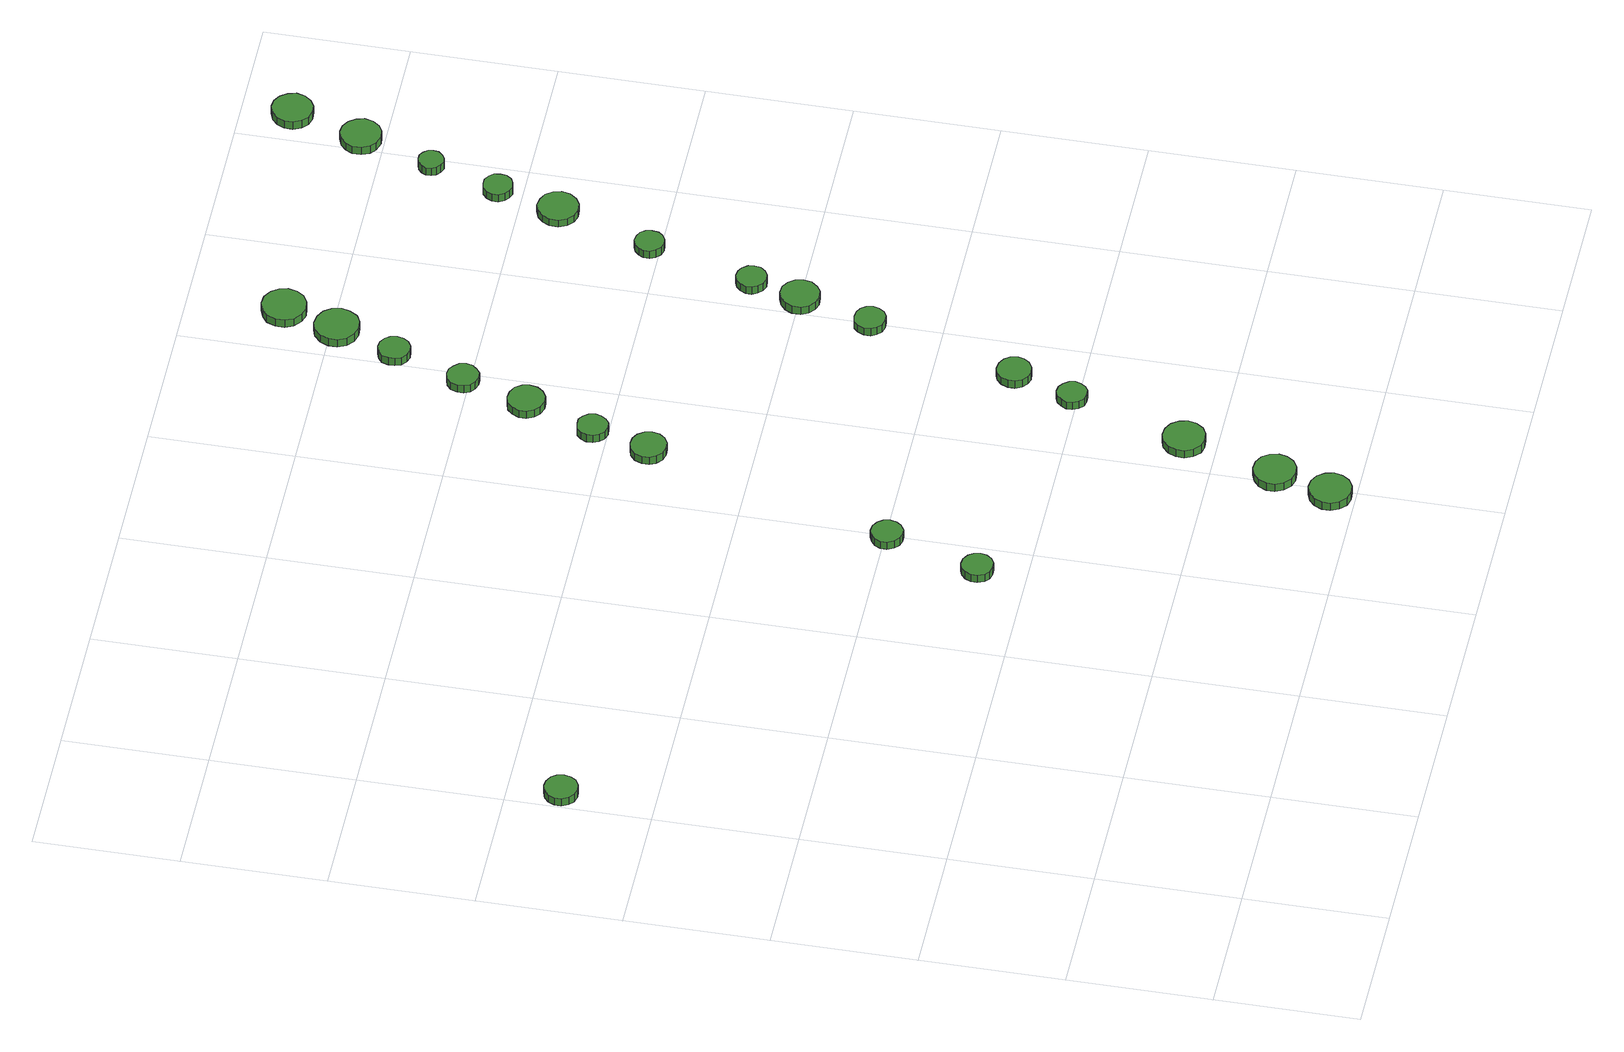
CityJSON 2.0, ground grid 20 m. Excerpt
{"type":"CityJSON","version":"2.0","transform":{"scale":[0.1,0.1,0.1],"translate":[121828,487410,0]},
"CityObjects":{
"tree1":{"type":"SolitaryVegetationObject","attributes":{"function":"something"},"geometry":[{"type":"MultiSurface","lod":"1","boundaries":[[[0,1,2,3,4,5,6,7,8,9,10,11,12,13,14]],[[15,16,17,18,19,20,21,22,23,24,25,26,27,28,29]],[[0,29,28,1]],[[1,28,27,2]],[[2,27,26,3]],[[3,26,25,4]],[[4,25,24,5]],[[5,24,23,6]],[[6,23,22,7]],[[7,22,21,8]],[[8,21,20,9]],[[9,20,19,10]],[[10,19,18,11]],[[11,18,17,12]],[[12,17,16,13]],[[13,16,15,14]],[[14,15,29,0]]]}]},
"tree2":{"type":"SolitaryVegetationObject","attributes":{"function":"something"},"geometry":[{"type":"MultiSurface","lod":"1","boundaries":[[[30,31,32,33,34,35,36,37,38,39,40,41,42,43,44]],[[45,46,47,48,49,50,51,52,53,54,55,56,57,58,59]],[[30,59,58,31]],[[31,58,57,32]],[[32,57,56,33]],[[33,56,55,34]],[[34,55,54,35]],[[35,54,53,36]],[[36,53,52,37]],[[37,52,51,38]],[[38,51,50,39]],[[39,50,49,40]],[[40,49,48,41]],[[41,48,47,42]],[[42,47,46,43]],[[43,46,45,44]],[[44,45,59,30]]]}]},
"tree3":{"type":"SolitaryVegetationObject","attributes":{"function":"something"},"geometry":[{"type":"MultiSurface","lod":"1","boundaries":[[[60,61,62,63,64,65,66,67,68,69,70,71,72,73,74]],[[75,76,77,78,79,80,81,82,83,84,85,86,87,88,89]],[[60,89,88,61]],[[61,88,87,62]],[[62,87,86,63]],[[63,86,85,64]],[[64,85,84,65]],[[65,84,83,66]],[[66,83,82,67]],[[67,82,81,68]],[[68,81,80,69]],[[69,80,79,70]],[[70,79,78,71]],[[71,78,77,72]],[[72,77,76,73]],[[73,76,75,74]],[[74,75,89,60]]]}]},
"tree4":{"type":"SolitaryVegetationObject","attributes":{"function":"something"},"geometry":[{"type":"MultiSurface","lod":"1","boundaries":[[[90,91,92,93,94,95,96,97,98,99,100,101,102,103,104]],[[105,106,107,108,109,110,111,112,113,114,115,116,117,118,119]],[[90,119,118,91]],[[91,118,117,92]],[[92,117,116,93]],[[93,116,115,94]],[[94,115,114,95]],[[95,114,113,96]],[[96,113,112,97]],[[97,112,111,98]],[[98,111,110,99]],[[99,110,109,100]],[[100,109,108,101]],[[101,108,107,102]],[[102,107,106,103]],[[103,106,105,104]],[[104,105,119,90]]]}]},
"tree5":{"type":"SolitaryVegetationObject","attributes":{"function":"something"},"geometry":[{"type":"MultiSurface","lod":"1","boundaries":[[[120,121,122,123,124,125,126,127,128,129,130,131,132,133,134]],[[135,136,137,138,139,140,141,142,143,144,145,146,147,148,149]],[[120,149,148,121]],[[121,148,147,122]],[[122,147,146,123]],[[123,146,145,124]],[[124,145,144,125]],[[125,144,143,126]],[[126,143,142,127]],[[127,142,141,128]],[[128,141,140,129]],[[129,140,139,130]],[[130,139,138,131]],[[131,138,137,132]],[[132,137,136,133]],[[133,136,135,134]],[[134,135,149,120]]]}]},
"tree6":{"type":"SolitaryVegetationObject","attributes":{"function":"something"},"geometry":[{"type":"MultiSurface","lod":"1","boundaries":[[[150,151,152,153,154,155,156,157,158,159,160,161,162,163,164]],[[165,166,167,168,169,170,171,172,173,174,175,176,177,178,179]],[[150,179,178,151]],[[151,178,177,152]],[[152,177,176,153]],[[153,176,175,154]],[[154,175,174,155]],[[155,174,173,156]],[[156,173,172,157]],[[157,172,171,158]],[[158,171,170,159]],[[159,170,169,160]],[[160,169,168,161]],[[161,168,167,162]],[[162,167,166,163]],[[163,166,165,164]],[[164,165,179,150]]]}]},
"tree7":{"type":"SolitaryVegetationObject","attributes":{"function":"something"},"geometry":[{"type":"MultiSurface","lod":"1","boundaries":[[[180,181,182,183,184,185,186,187,188,189,190,191,192,193,194]],[[195,196,197,198,199,200,201,202,203,204,205,206,207,208,209]],[[180,209,208,181]],[[181,208,207,182]],[[182,207,206,183]],[[183,206,205,184]],[[184,205,204,185]],[[185,204,203,186]],[[186,203,202,187]],[[187,202,201,188]],[[188,201,200,189]],[[189,200,199,190]],[[190,199,198,191]],[[191,198,197,192]],[[192,197,196,193]],[[193,196,195,194]],[[194,195,209,180]]]}]},
"tree8":{"type":"SolitaryVegetationObject","attributes":{"function":"something"},"geometry":[{"type":"MultiSurface","lod":"1","boundaries":[[[210,211,212,213,214,215,216,217,218,219,220,221,222,223,224]],[[225,226,227,228,229,230,231,232,233,234,235,236,237,238,239]],[[210,239,238,211]],[[211,238,237,212]],[[212,237,236,213]],[[213,236,235,214]],[[214,235,234,215]],[[215,234,233,216]],[[216,233,232,217]],[[217,232,231,218]],[[218,231,230,219]],[[219,230,229,220]],[[220,229,228,221]],[[221,228,227,222]],[[222,227,226,223]],[[223,226,225,224]],[[224,225,239,210]]]}]},
"tree9":{"type":"SolitaryVegetationObject","attributes":{"function":"something"},"geometry":[{"type":"MultiSurface","lod":"1","boundaries":[[[240,241,242,243,244,245,246,247,248,249,250,251,252,253,254]],[[255,256,257,258,259,260,261,262,263,264,265,266,267,268,269]],[[240,269,268,241]],[[241,268,267,242]],[[242,267,266,243]],[[243,266,265,244]],[[244,265,264,245]],[[245,264,263,246]],[[246,263,262,247]],[[247,262,261,248]],[[248,261,260,249]],[[249,260,259,250]],[[250,259,258,251]],[[251,258,257,252]],[[252,257,256,253]],[[253,256,255,254]],[[254,255,269,240]]]}]},
"tree10":{"type":"SolitaryVegetationObject","attributes":{"function":"something"},"geometry":[{"type":"MultiSurface","lod":"1","boundaries":[[[270,271,272,273,274,275,276,277,278,279,280,281,282,283,284]],[[285,286,287,288,289,290,291,292,293,294,295,296,297,298,299]],[[270,299,298,271]],[[271,298,297,272]],[[272,297,296,273]],[[273,296,295,274]],[[274,295,294,275]],[[275,294,293,276]],[[276,293,292,277]],[[277,292,291,278]],[[278,291,290,279]],[[279,290,289,280]],[[280,289,288,281]],[[281,288,287,282]],[[282,287,286,283]],[[283,286,285,284]],[[284,285,299,270]]]}]},
"tree11":{"type":"SolitaryVegetationObject","attributes":{"function":"something"},"geometry":[{"type":"MultiSurface","lod":"1","boundaries":[[[300,301,302,303,304,305,306,307,308,309,310,311,312,313,314]],[[315,316,317,318,319,320,321,322,323,324,325,326,327,328,329]],[[300,329,328,301]],[[301,328,327,302]],[[302,327,326,303]],[[303,326,325,304]],[[304,325,324,305]],[[305,324,323,306]],[[306,323,322,307]],[[307,322,321,308]],[[308,321,320,309]],[[309,320,319,310]],[[310,319,318,311]],[[311,318,317,312]],[[312,317,316,313]],[[313,316,315,314]],[[314,315,329,300]]]}]},
"tree12":{"type":"SolitaryVegetationObject","attributes":{"function":"something"},"geometry":[{"type":"MultiSurface","lod":"1","boundaries":[[[330,331,332,333,334,335,336,337,338,339,340,341,342,343,344]],[[345,346,347,348,349,350,351,352,353,354,355,356,357,358,359]],[[330,359,358,331]],[[331,358,357,332]],[[332,357,356,333]],[[333,356,355,334]],[[334,355,354,335]],[[335,354,353,336]],[[336,353,352,337]],[[337,352,351,338]],[[338,351,350,339]],[[339,350,349,340]],[[340,349,348,341]],[[341,348,347,342]],[[342,347,346,343]],[[343,346,345,344]],[[344,345,359,330]]]}]},
"tree13":{"type":"SolitaryVegetationObject","attributes":{"function":"something"},"geometry":[{"type":"MultiSurface","lod":"1","boundaries":[[[360,361,362,363,364,365,366,367,368,369,370,371,372,373,374]],[[375,376,377,378,379,380,381,382,383,384,385,386,387,388,389]],[[360,389,388,361]],[[361,388,387,362]],[[362,387,386,363]],[[363,386,385,364]],[[364,385,384,365]],[[365,384,383,366]],[[366,383,382,367]],[[367,382,381,368]],[[368,381,380,369]],[[369,380,379,370]],[[370,379,378,371]],[[371,378,377,372]],[[372,377,376,373]],[[373,376,375,374]],[[374,375,389,360]]]}]},
"tree14":{"type":"SolitaryVegetationObject","attributes":{"function":"something"},"geometry":[{"type":"MultiSurface","lod":"1","boundaries":[[[390,391,392,393,394,395,396,397,398,399,400,401,402,403,404]],[[405,406,407,408,409,410,411,412,413,414,415,416,417,418,419]],[[390,419,418,391]],[[391,418,417,392]],[[392,417,416,393]],[[393,416,415,394]],[[394,415,414,395]],[[395,414,413,396]],[[396,413,412,397]],[[397,412,411,398]],[[398,411,410,399]],[[399,410,409,400]],[[400,409,408,401]],[[401,408,407,402]],[[402,407,406,403]],[[403,406,405,404]],[[404,405,419,390]]]}]},
"tree15":{"type":"SolitaryVegetationObject","attributes":{"function":"something"},"geometry":[{"type":"MultiSurface","lod":"1","boundaries":[[[420,421,422,423,424,425,426,427,428,429,430,431,432,433,434]],[[435,436,437,438,439,440,441,442,443,444,445,446,447,448,449]],[[420,449,448,421]],[[421,448,447,422]],[[422,447,446,423]],[[423,446,445,424]],[[424,445,444,425]],[[425,444,443,426]],[[426,443,442,427]],[[427,442,441,428]],[[428,441,440,429]],[[429,440,439,430]],[[430,439,438,431]],[[431,438,437,432]],[[432,437,436,433]],[[433,436,435,434]],[[434,435,449,420]]]}]},
"tree16":{"type":"SolitaryVegetationObject","attributes":{"function":"something"},"geometry":[{"type":"MultiSurface","lod":"1","boundaries":[[[450,451,452,453,454,455,456,457,458,459,460,461,462,463,464]],[[465,466,467,468,469,470,471,472,473,474,475,476,477,478,479]],[[450,479,478,451]],[[451,478,477,452]],[[452,477,476,453]],[[453,476,475,454]],[[454,475,474,455]],[[455,474,473,456]],[[456,473,472,457]],[[457,472,471,458]],[[458,471,470,459]],[[459,470,469,460]],[[460,469,468,461]],[[461,468,467,462]],[[462,467,466,463]],[[463,466,465,464]],[[464,465,479,450]]]}]},
"tree17":{"type":"SolitaryVegetationObject","attributes":{"function":"something"},"geometry":[{"type":"MultiSurface","lod":"1","boundaries":[[[480,481,482,483,484,485,486,487,488,489,490,491,492,493,494]],[[495,496,497,498,499,500,501,502,503,504,505,506,507,508,509]],[[480,509,508,481]],[[481,508,507,482]],[[482,507,506,483]],[[483,506,505,484]],[[484,505,504,485]],[[485,504,503,486]],[[486,503,502,487]],[[487,502,501,488]],[[488,501,500,489]],[[489,500,499,490]],[[490,499,498,491]],[[491,498,497,492]],[[492,497,496,493]],[[493,496,495,494]],[[494,495,509,480]]]}]},
"tree18":{"type":"SolitaryVegetationObject","attributes":{"function":"something"},"geometry":[{"type":"MultiSurface","lod":"1","boundaries":[[[510,511,512,513,514,515,516,517,518,519,520,521,522,523,524]],[[525,526,527,528,529,530,531,532,533,534,535,536,537,538,539]],[[510,539,538,511]],[[511,538,537,512]],[[512,537,536,513]],[[513,536,535,514]],[[514,535,534,515]],[[515,534,533,516]],[[516,533,532,517]],[[517,532,531,518]],[[518,531,530,519]],[[519,530,529,520]],[[520,529,528,521]],[[521,528,527,522]],[[522,527,526,523]],[[523,526,525,524]],[[524,525,539,510]]]}]},
"tree19":{"type":"SolitaryVegetationObject","attributes":{"function":"something"},"geometry":[{"type":"MultiSurface","lod":"1","boundaries":[[[540,541,542,543,544,545,546,547,548,549,550,551,552,553,554]],[[555,556,557,558,559,560,561,562,563,564,565,566,567,568,569]],[[540,569,568,541]],[[541,568,567,542]],[[542,567,566,543]],[[543,566,565,544]],[[544,565,564,545]],[[545,564,563,546]],[[546,563,562,547]],[[547,562,561,548]],[[548,561,560,549]],[[549,560,559,550]],[[550,559,558,551]],[[551,558,557,552]],[[552,557,556,553]],[[553,556,555,554]],[[554,555,569,540]]]}]},
"tree20":{"type":"SolitaryVegetationObject","attributes":{"function":"something"},"geometry":[{"type":"MultiSurface","lod":"1","boundaries":[[[570,571,572,573,574,575,576,577,578,579,580,581,582,583,584]],[[585,586,587,588,589,590,591,592,593,594,595,596,597,598,599]],[[570,599,598,571]],[[571,598,597,572]],[[572,597,596,573]],[[573,596,595,574]],[[574,595,594,575]],[[575,594,593,576]],[[576,593,592,577]],[[577,592,591,578]],[[578,591,590,579]],[[579,590,589,580]],[[580,589,588,581]],[[581,588,587,582]],[[582,587,586,583]],[[583,586,585,584]],[[584,585,599,570]]]}]},
"tree21":{"type":"SolitaryVegetationObject","attributes":{"function":"something"},"geometry":[{"type":"MultiSurface","lod":"1","boundaries":[[[600,601,602,603,604,605,606,607,608,609,610,611,612,613,614]],[[615,616,617,618,619,620,621,622,623,624,625,626,627,628,629]],[[600,629,628,601]],[[601,628,627,602]],[[602,627,626,603]],[[603,626,625,604]],[[604,625,624,605]],[[605,624,623,606]],[[606,623,622,607]],[[607,622,621,608]],[[608,621,620,609]],[[609,620,619,610]],[[610,619,618,611]],[[611,618,617,612]],[[612,617,616,613]],[[613,616,615,614]],[[614,615,629,600]]]}]},
"tree22":{"type":"SolitaryVegetationObject","attributes":{"function":"something"},"geometry":[{"type":"MultiSurface","lod":"1","boundaries":[[[630,631,632,633,634,635,636,637,638,639,640,641,642,643,644]],[[645,646,647,648,649,650,651,652,653,654,655,656,657,658,659]],[[630,659,658,631]],[[631,658,657,632]],[[632,657,656,633]],[[633,656,655,634]],[[634,655,654,635]],[[635,654,653,636]],[[636,653,652,637]],[[637,652,651,638]],[[638,651,650,639]],[[639,650,649,640]],[[640,649,648,641]],[[641,648,647,642]],[[642,647,646,643]],[[643,646,645,644]],[[644,645,659,630]]]}]},
"tree23":{"type":"SolitaryVegetationObject","attributes":{"function":"something"},"geometry":[{"type":"MultiSurface","lod":"1","boundaries":[[[660,661,662,663,664,665,666,667,668,669,670,671,672,673,674]],[[675,676,677,678,679,680,681,682,683,684,685,686,687,688,689]],[[660,689,688,661]],[[661,688,687,662]],[[662,687,686,663]],[[663,686,685,664]],[[664,685,684,665]],[[665,684,683,666]],[[666,683,682,667]],[[667,682,681,668]],[[668,681,680,669]],[[669,680,679,670]],[[670,679,678,671]],[[671,678,677,672]],[[672,677,676,673]],[[673,676,675,674]],[[674,675,689,660]]]}]},
"tree24":{"type":"SolitaryVegetationObject","attributes":{"function":"something"},"geometry":[{"type":"MultiSurface","lod":"1","boundaries":[[[690,691,692,693,694,695,696,697,698,699,700,701,702,703,704]],[[705,706,707,708,709,710,711,712,713,714,715,716,717,718,719]],[[690,719,718,691]],[[691,718,717,692]],[[692,717,716,693]],[[693,716,715,694]],[[694,715,714,695]],[[695,714,713,696]],[[696,713,712,697]],[[697,712,711,698]],[[698,711,710,699]],[[699,710,709,700]],[[700,709,708,701]],[[701,708,707,702]],[[702,707,706,703]],[[703,706,705,704]],[[704,705,719,690]]]}]}
},
"vertices":[
[50,928,15],[48,938,15],[43,945,15],[34,950,15],[25,951,15],[15,948,15],[8,942,15],[4,933,15],[4,923,15],[8,914,15],[15,908,15],[25,905,15],[34,906,15],[43,911,15],[48,919,15],[48,919,2],[43,911,2],[34,906,2],[25,905,2],[15,908,2],[8,914,2],[4,923,2],[4,933,2],[8,942,2],[15,948,2],[25,951,2],[34,950,2],[43,945,2],[48,938,2],[50,928,2],
[577,467,16],[575,476,16],[570,483,16],[562,488,16],[553,489,16],[544,486,16],[538,480,16],[534,472,16],[534,463,16],[538,454,16],[544,448,16],[553,446,16],[562,446,16],[570,451,16],[575,458,16],[575,458,3],[570,451,3],[562,446,3],[553,446,3],[544,448,3],[538,454,3],[534,463,3],[534,472,3],[538,480,3],[544,486,3],[553,489,3],[562,488,3],[570,483,3],[575,476,3],[577,467,3],
[615,597,18],[613,606,18],[608,613,18],[600,618,18],[591,619,18],[583,616,18],[576,610,18],[572,602,18],[572,593,18],[576,584,18],[583,578,18],[591,575,18],[600,576,18],[608,581,18],[613,588,18],[613,588,5],[608,581,5],[600,576,5],[591,575,5],[583,578,5],[576,584,5],[572,593,5],[572,602,5],[576,610,5],[583,616,5],[591,619,5],[600,618,5],[608,613,5],[613,606,5],[615,597,5],
[815,34,21],[812,46,21],[805,56,21],[794,62,21],[782,63,21],[770,59,21],[761,51,21],[756,40,21],[756,28,21],[761,17,21],[770,8,21],[782,5,21],[794,6,21],[805,12,21],[812,22,21],[812,22,8],[805,12,8],[794,6,8],[782,5,8],[770,8,8],[761,17,8],[756,28,8],[756,40,8],[761,51,8],[770,59,8],[782,63,8],[794,62,8],[805,56,8],[812,46,8],[815,34,8],
[840,114,18],[837,126,18],[830,136,18],[819,142,18],[807,143,18],[796,139,18],[786,131,18],[781,120,18],[781,108,18],[786,97,18],[796,88,18],[807,85,18],[819,86,18],[830,92,18],[837,102,18],[837,102,5],[830,92,5],[819,86,5],[807,85,5],[796,88,5],[786,97,5],[781,108,5],[781,120,5],[786,131,5],[796,139,5],[807,143,5],[819,142,5],[830,136,5],[837,126,5],[840,114,5],
[881,245,17],[878,257,17],[871,267,17],[860,273,17],[848,274,17],[837,270,17],[828,262,17],[823,251,17],[823,239,17],[828,228,17],[837,219,17],[848,216,17],[860,217,17],[871,223,17],[878,233,17],[878,233,4],[871,223,4],[860,217,4],[848,216,4],[837,219,4],[828,228,4],[823,239,4],[823,251,4],[828,262,4],[837,270,4],[848,274,4],[860,273,4],[871,267,4],[878,257,4],[881,245,4],
[722,940,18],[720,950,18],[714,959,18],[705,964,18],[695,965,18],[685,962,18],[677,955,18],[673,945,18],[673,935,18],[677,926,18],[685,919,18],[695,916,18],[705,917,18],[714,922,18],[720,930,18],[720,930,5],[714,922,5],[705,917,5],[695,916,5],[685,919,5],[677,926,5],[673,935,5],[673,945,5],[677,955,5],[685,962,5],[695,965,5],[705,964,5],[714,959,5],[720,950,5],[722,940,5],
[926,407,18],[924,415,18],[919,422,18],[912,427,18],[903,428,18],[895,425,18],[889,419,18],[885,411,18],[885,403,18],[889,395,18],[895,389,18],[903,387,18],[912,387,18],[919,392,18],[924,399,18],[924,399,5],[919,392,5],[912,387,5],[903,387,5],[895,389,5],[889,395,5],[885,403,5],[885,411,5],[889,419,5],[895,425,5],[903,428,5],[912,427,5],[919,422,5],[924,415,5],[926,407,5],
[744,1021,16],[742,1030,16],[737,1037,16],[730,1042,16],[721,1042,16],[712,1040,16],[706,1034,16],[702,1026,16],[702,1017,16],[706,1009,16],[712,1003,16],[721,1000,16],[730,1001,16],[737,1006,16],[742,1013,16],[742,1013,3],[737,1006,3],[730,1001,3],[721,1000,3],[712,1003,3],[706,1009,3],[702,1017,3],[702,1026,3],[706,1034,3],[712,1040,3],[721,1042,3],[730,1042,3],[737,1037,3],[742,1030,3],[744,1021,3],
[954,490,22],[952,500,22],[946,508,22],[937,513,22],[927,514,22],[918,511,22],[911,504,22],[907,495,22],[907,485,22],[911,476,22],[918,470,22],[927,467,22],[937,468,22],[946,473,22],[952,481,22],[952,481,9],[946,473,9],[937,468,9],[927,467,9],[918,470,9],[911,476,9],[907,485,9],[907,495,9],[911,504,9],[918,511,9],[927,514,9],[937,513,9],[946,508,9],[952,500,9],[954,490,9],
[782,1118,16],[780,1128,16],[774,1137,16],[764,1142,16],[754,1143,16],[743,1140,16],[736,1133,16],[731,1123,16],[731,1113,16],[736,1103,16],[743,1096,16],[754,1092,16],[764,1093,16],[774,1099,16],[780,1107,16],[780,1107,3],[774,1099,3],[764,1093,3],[754,1092,3],[743,1096,3],[736,1103,3],[731,1113,3],[731,1123,3],[736,1133,3],[743,1140,3],[754,1143,3],[764,1142,3],[774,1137,3],[780,1128,3],[782,1118,3],
[807,1209,16],[805,1218,16],[799,1225,16],[792,1230,16],[783,1231,16],[774,1228,16],[767,1222,16],[764,1213,16],[764,1204,16],[767,1196,16],[774,1190,16],[783,1187,16],[792,1188,16],[799,1193,16],[805,1200,16],[805,1200,3],[799,1193,3],[792,1188,3],[783,1187,3],[774,1190,3],[767,1196,3],[764,1204,3],[764,1213,3],[767,1222,3],[774,1228,3],[783,1231,3],[792,1230,3],[799,1225,3],[805,1218,3],[807,1209,3],
[1013,698,22],[1011,707,22],[1006,714,22],[998,718,22],[989,719,22],[980,717,22],[974,711,22],[970,702,22],[970,693,22],[974,685,22],[980,679,22],[989,677,22],[998,677,22],[1006,682,22],[1011,689,22],[1011,689,9],[1006,682,9],[998,677,9],[989,677,9],[980,679,9],[974,685,9],[970,693,9],[970,702,9],[974,711,9],[980,717,9],[989,719,9],[998,718,9],[1006,714,9],[1011,707,9],[1013,698,9],
[841,1309,16],[839,1318,16],[834,1325,16],[826,1330,16],[817,1331,16],[808,1328,16],[801,1322,16],[798,1313,16],[798,1304,16],[801,1296,16],[808,1290,16],[817,1287,16],[826,1288,16],[834,1293,16],[839,1300,16],[839,1300,3],[834,1293,3],[826,1288,3],[817,1287,3],[808,1290,3],[801,1296,3],[798,1304,3],[798,1313,3],[801,1322,3],[808,1328,3],[817,1331,3],[826,1330,3],[834,1325,3],[839,1318,3],[841,1309,3],
[1050,799,18],[1048,810,18],[1041,819,18],[1032,825,18],[1020,826,18],[1010,822,18],[1002,815,18],[997,805,18],[997,793,18],[1002,783,18],[1010,776,18],[1020,772,18],[1032,773,18],[1041,779,18],[1048,788,18],[1048,788,5],[1041,779,5],[1032,773,5],[1020,772,5],[1010,776,5],[1002,783,5],[997,793,5],[997,805,5],[1002,815,5],[1010,822,5],[1020,826,5],[1032,825,5],[1041,819,5],[1048,810,5],[1050,799,5],
[879,1392,17],[876,1405,17],[869,1415,17],[858,1421,17],[845,1423,17],[833,1419,17],[823,1410,17],[818,1398,17],[818,1386,17],[823,1374,17],[833,1366,17],[845,1362,17],[858,1363,17],[869,1369,17],[876,1380,17],[876,1380,4],[869,1369,4],[858,1363,4],[845,1362,4],[833,1366,4],[823,1374,4],[818,1386,4],[818,1398,4],[823,1410,4],[833,1419,4],[845,1423,4],[858,1421,4],[869,1415,4],[876,1405,4],[879,1392,4],
[1066,869,16],[1065,877,16],[1059,885,16],[1052,889,16],[1043,890,16],[1035,887,16],[1029,881,16],[1025,873,16],[1025,865,16],[1029,857,16],[1035,851,16],[1043,848,16],[1052,849,16],[1059,853,16],[1065,860,16],[1065,860,3],[1059,853,3],[1052,849,3],[1043,848,3],[1035,851,3],[1029,857,3],[1025,865,3],[1025,873,3],[1029,881,3],[1035,887,3],[1043,890,3],[1052,889,3],[1059,885,3],[1065,877,3],[1066,869,3],
[904,1469,16],[901,1481,16],[894,1491,16],[883,1498,16],[870,1499,16],[858,1495,16],[848,1487,16],[843,1475,16],[843,1462,16],[848,1451,16],[858,1442,16],[870,1438,16],[883,1440,16],[894,1446,16],[901,1456,16],[901,1456,3],[894,1446,3],[883,1440,3],[870,1438,3],[858,1442,3],[848,1451,3],[843,1462,3],[843,1475,3],[848,1487,3],[858,1495,3],[870,1499,3],[883,1498,3],[894,1491,3],[901,1481,3],[904,1469,3],
[1108,1016,15],[1107,1024,15],[1102,1031,15],[1094,1035,15],[1086,1036,15],[1078,1033,15],[1072,1027,15],[1068,1020,15],[1068,1011,15],[1072,1004,15],[1078,998,15],[1086,995,15],[1094,996,15],[1102,1000,15],[1107,1007,15],[1107,1007,2],[1102,1000,2],[1094,996,2],[1086,995,2],[1078,998,2],[1072,1004,2],[1068,1011,2],[1068,1020,2],[1072,1027,2],[1078,1033,2],[1086,1036,2],[1094,1035,2],[1102,1031,2],[1107,1024,2],[1108,1016,2],
[1159,1148,16],[1156,1159,16],[1149,1169,16],[1139,1174,16],[1127,1176,16],[1116,1172,16],[1108,1164,16],[1103,1154,16],[1103,1142,16],[1108,1131,16],[1116,1123,16],[1127,1120,16],[1139,1121,16],[1149,1127,16],[1156,1136,16],[1156,1136,4],[1149,1127,4],[1139,1121,4],[1127,1120,4],[1116,1123,4],[1108,1131,4],[1103,1142,4],[1103,1154,4],[1108,1164,4],[1116,1172,4],[1127,1176,4],[1139,1174,4],[1149,1169,4],[1156,1159,4],[1159,1148,4],
[1176,1234,16],[1175,1243,16],[1170,1249,16],[1162,1254,16],[1154,1254,16],[1146,1252,16],[1140,1246,16],[1136,1239,16],[1136,1230,16],[1140,1222,16],[1146,1217,16],[1154,1214,16],[1162,1215,16],[1170,1219,16],[1175,1226,16],[1175,1226,3],[1170,1219,3],[1162,1215,3],[1154,1214,3],[1146,1217,3],[1140,1222,3],[1136,1230,3],[1136,1239,3],[1140,1246,3],[1146,1252,3],[1154,1254,3],[1162,1254,3],[1170,1249,3],[1175,1243,3],[1176,1234,3],
[1205,1331,15],[1204,1338,15],[1199,1344,15],[1193,1348,15],[1186,1348,15],[1179,1346,15],[1173,1341,15],[1170,1335,15],[1170,1327,15],[1173,1321,15],[1179,1316,15],[1186,1313,15],[1193,1314,15],[1199,1318,15],[1204,1324,15],[1204,1324,2],[1199,1318,2],[1193,1314,2],[1186,1313,2],[1179,1316,2],[1173,1321,2],[1170,1327,2],[1170,1335,2],[1173,1341,2],[1179,1346,2],[1186,1348,2],[1193,1348,2],[1199,1344,2],[1204,1338,2],[1205,1331,2],
[1246,1432,17],[1243,1443,17],[1236,1453,17],[1226,1459,17],[1215,1460,17],[1203,1456,17],[1195,1448,17],[1190,1438,17],[1190,1426,17],[1195,1415,17],[1203,1408,17],[1215,1404,17],[1226,1405,17],[1236,1411,17],[1243,1420,17],[1243,1420,4],[1236,1411,4],[1226,1405,4],[1215,1404,4],[1203,1408,4],[1195,1415,4],[1190,1426,4],[1190,1438,4],[1195,1448,4],[1203,1456,4],[1215,1460,4],[1226,1459,4],[1236,1453,4],[1243,1443,4],[1246,1432,4],
[1278,1531,16],[1275,1542,16],[1268,1552,16],[1258,1558,16],[1247,1559,16],[1235,1555,16],[1227,1547,16],[1222,1537,16],[1222,1525,16],[1227,1514,16],[1235,1506,16],[1247,1503,16],[1258,1504,16],[1268,1510,16],[1275,1519,16],[1275,1519,3],[1268,1510,3],[1258,1504,3],[1247,1503,3],[1235,1506,3],[1227,1514,3],[1222,1525,3],[1222,1537,3],[1227,1547,3],[1235,1555,3],[1247,1559,3],[1258,1558,3],[1268,1552,3],[1275,1542,3],[1278,1531,3]
]}
